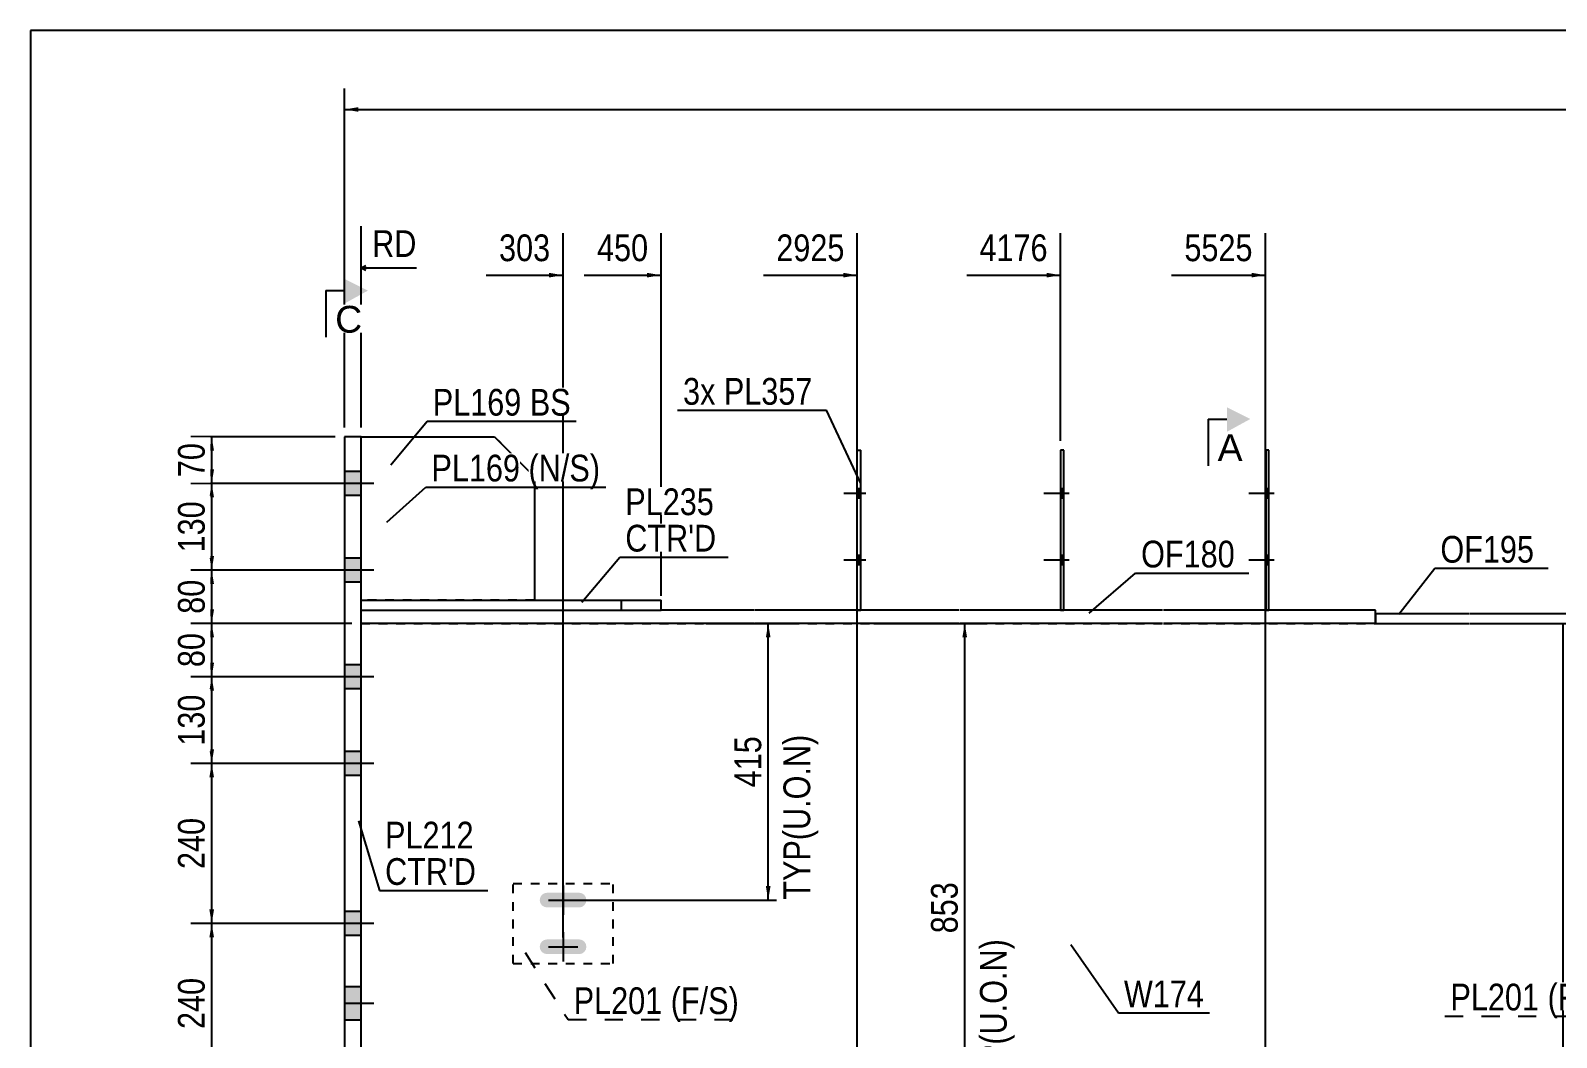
# Model space of a CAD drawing. Header units: millimetres. Extents: x -249 to 163, y -166 to 121.
# Drawn here: x -246.9 to -83.3, y 12.8 to 120.7 of the extents above; entities that cross this region are included whole.
import ezdxf

# ---------------------------------------------------------------- set-up
doc = ezdxf.new("R2010")
doc.units = ezdxf.units.MM
doc.linetypes.add('DXK_LINE_DOT1', pattern=[1.8814, 0.9407, -0.9407])
doc.linetypes.add('DXK_LINE_DOT2', pattern=[3.9198, 1.9599, -1.9599])
doc.styles.add('Arial', font='ARIAL.TTF', dxfattribs={"height": 0.2})
doc.styles.add('Arial Narrow', font='ARIALN.TTF', dxfattribs={"height": 0.2})

# ---------------------------------------------------------------- blocks, each defined once
blk = doc.blocks.new('Unknown-623355166-1210')
at = {"color": 5, "linetype": 'Continuous'}
for p, q in [((163.15, 120.66), (-246.85, 120.66)), ((-246.85, 120.66), (-246.85, -166.34))]:
    blk.add_line(p, q, dxfattribs=at)
blk = doc.blocks.new('Part-623355166-1978 - 1761')
at = {"color": 2, "linetype": 'Continuous'}
for p, q in [((-136.12, 75.71), (-136.48, 75.71)), ((-136.48, 75.71), (-136.48, 58.57)), ((-136.12, 58.57), (-136.12, 75.71))]:
    blk.add_line(p, q, dxfattribs=at)
at = {"color": 7, "linetype": 'DXK_LINE_DOT1'}
blk.add_line((-136.48, 58.57), (-136.12, 58.57), dxfattribs=at)
blk = doc.blocks.new('Part-623355166-2375 - 1761')
at = {"color": 2, "linetype": 'Continuous'}
for p, q in [((-211.43, 77.14), (-213.21, 77.14)), ((-213.21, 77.14), (-213.21, -27.14)), ((-211.43, -27.14), (-211.43, 77.14)), ((-213.21, -27.14), (-211.43, -27.14))]:
    blk.add_line(p, q, dxfattribs=at)
blk = doc.blocks.new('Part-623355166-2081 - 1761')
at = {"color": 7, "linetype": 'DXK_LINE_DOT1'}
for p, q in [((-211.43, 57.14), (-211.43, 58.57)), ((-211.43, 58.57), (-179.29, 58.57))]:
    blk.add_line(p, q, dxfattribs=at)
at = {"color": 2, "linetype": 'Continuous'}
for p, q in [((-169.29, 58.57), (-179.29, 58.57)), ((-147.33, 58.57), (-169.19, 58.57)), ((-125.55, 58.57), (-147.23, 58.57)), ((-102.75, 58.57), (-125.45, 58.57)), ((-102.75, 57.14), (-102.75, 58.57)), ((-169.29, 57.14), (-211.43, 57.14)), ((-147.33, 57.14), (-169.19, 57.14)), ((-125.55, 57.14), (-147.23, 57.14)), ((-102.75, 57.14), (-125.45, 57.14))]:
    blk.add_line(p, q, dxfattribs=at)
blk = doc.blocks.new('Bolt-623355166-1818 - 1761')
at = {"linetype": 'Continuous'}
for points in [[(-114.15, 70.57), (-114.15, 71.57), (-114.5, 71.57), (-114.5, 70.57)], [(-114.15, 70.57), (-114.15, 71.57), (-114.5, 71.57), (-114.5, 70.57)], [(-114.15, 63.43), (-114.15, 64.43), (-114.5, 64.43), (-114.5, 63.43)], [(-114.15, 63.43), (-114.15, 64.43), (-114.5, 64.43), (-114.5, 63.43)]]:
    blk.add_hatch(color=3, dxfattribs=at).paths.add_polyline_path(points)
at = {"color": 3, "linetype": 'Continuous'}
for p, q in [((-113.58, 71.07), (-116.29, 71.07)), ((-113.58, 71.07), (-116.29, 71.07)), ((-114.15, 71.57), (-114.5, 71.57)), ((-114.15, 71.57), (-114.5, 71.57)), ((-114.15, 70.57), (-114.5, 70.57)), ((-114.15, 70.57), (-114.5, 70.57)), ((-113.58, 63.93), (-116.29, 63.93)), ((-113.58, 63.93), (-116.29, 63.93)), ((-114.15, 64.43), (-114.5, 64.43)), ((-114.15, 64.43), (-114.5, 64.43)), ((-114.15, 63.43), (-114.5, 63.43)), ((-114.15, 63.43), (-114.5, 63.43))]:
    blk.add_line(p, q, dxfattribs=at)
blk = doc.blocks.new('Bolt-623355166-1819 - 1761')
at = {"linetype": 'Continuous'}
for points in [[(-136.12, 70.57), (-136.12, 71.57), (-136.48, 71.57), (-136.48, 70.57)], [(-136.12, 70.57), (-136.12, 71.57), (-136.48, 71.57), (-136.48, 70.57)], [(-136.12, 63.43), (-136.12, 64.43), (-136.48, 64.43), (-136.48, 63.43)], [(-136.12, 63.43), (-136.12, 64.43), (-136.48, 64.43), (-136.48, 63.43)]]:
    blk.add_hatch(color=3, dxfattribs=at).paths.add_polyline_path(points)
at = {"color": 3, "linetype": 'Continuous'}
for p, q in [((-135.55, 71.07), (-138.26, 71.07)), ((-135.55, 71.07), (-138.26, 71.07)), ((-136.12, 71.57), (-136.48, 71.57)), ((-136.12, 71.57), (-136.48, 71.57)), ((-136.12, 70.57), (-136.48, 70.57)), ((-136.12, 70.57), (-136.48, 70.57)), ((-135.55, 63.93), (-138.26, 63.93)), ((-135.55, 63.93), (-138.26, 63.93)), ((-136.12, 64.43), (-136.48, 64.43)), ((-136.12, 64.43), (-136.48, 64.43)), ((-136.12, 63.43), (-136.48, 63.43)), ((-136.12, 63.43), (-136.48, 63.43))]:
    blk.add_line(p, q, dxfattribs=at)
blk = doc.blocks.new('Bolt-623355166-1822 - 1761')
at = {"linetype": 'Continuous'}
for points in [[(-157.9, 70.57), (-157.9, 71.57), (-158.26, 71.57), (-158.26, 70.57)], [(-157.9, 70.57), (-157.9, 71.57), (-158.26, 71.57), (-158.26, 70.57)], [(-157.9, 63.43), (-157.9, 64.43), (-158.26, 64.43), (-158.26, 63.43)], [(-157.9, 63.43), (-157.9, 64.43), (-158.26, 64.43), (-158.26, 63.43)]]:
    blk.add_hatch(color=3, dxfattribs=at).paths.add_polyline_path(points)
at = {"color": 3, "linetype": 'Continuous'}
for p, q in [((-157.33, 71.07), (-159.69, 71.07)), ((-157.33, 71.07), (-159.69, 71.07)), ((-157.9, 71.57), (-158.26, 71.57)), ((-157.9, 71.57), (-158.26, 71.57)), ((-157.9, 70.57), (-158.26, 70.57)), ((-157.9, 70.57), (-158.26, 70.57)), ((-157.33, 63.93), (-159.69, 63.93)), ((-157.33, 63.93), (-159.69, 63.93)), ((-157.9, 64.43), (-158.26, 64.43)), ((-157.9, 64.43), (-158.26, 64.43)), ((-157.9, 63.43), (-158.26, 63.43)), ((-157.9, 63.43), (-158.26, 63.43))]:
    blk.add_line(p, q, dxfattribs=at)
blk = doc.blocks.new('Part-623355166-1973 - 1761')
at = {"color": 2, "linetype": 'Continuous'}
for p, q in [((-114.15, 75.71), (-114.5, 75.71)), ((-114.5, 75.71), (-114.5, 58.57)), ((-114.15, 58.57), (-114.15, 75.71))]:
    blk.add_line(p, q, dxfattribs=at)
at = {"color": 7, "linetype": 'DXK_LINE_DOT1'}
blk.add_line((-114.5, 58.57), (-114.15, 58.57), dxfattribs=at)
blk = doc.blocks.new('Part-623355166-1921 - 1761')
at = {"color": 7, "linetype": 'DXK_LINE_DOT1'}
for p, q in [((-195.14, 20.71), (-195.14, 29.29)), ((-195.14, 29.29), (-184.43, 29.29)), ((-184.43, 20.71), (-184.43, 29.29)), ((-195.14, 20.71), (-184.43, 20.71))]:
    blk.add_line(p, q, dxfattribs=at)
blk = doc.blocks.new('Part-623355166-2103 - 1761')
at = {"color": 2, "linetype": 'Continuous'}
for p, q in [((-211.43, 77.14), (-197.14, 77.14)), ((-197.14, 77.14), (-192.86, 72.86)), ((-192.86, 72.86), (-192.86, 59.64)), ((-211.43, 59.64), (-192.86, 59.64))]:
    blk.add_line(p, q, dxfattribs=at)
at = {"color": 7, "linetype": 'DXK_LINE_DOT1'}
blk.add_line((-211.43, 59.64), (-211.43, 77.14), dxfattribs=at)
blk = doc.blocks.new('Part-623355166-2125 - 1761')
at = {"color": 7, "linetype": 'DXK_LINE_DOT1'}
for p, q in [((-211.43, 77.14), (-197.14, 77.14)), ((-197.14, 77.14), (-192.86, 72.86)), ((-192.86, 72.86), (-192.86, 59.64)), ((-192.86, 59.64), (-211.43, 59.64))]:
    blk.add_line(p, q, dxfattribs=at)
blk = doc.blocks.new('Bolt-623355166-2329 - 1761')
at = {"linetype": 'Continuous'}
for points in [[(-187.35, 27.2), (-187.29, 27.5), (-187.35, 27.8), (-187.52, 28.06), (-187.77, 28.23), (-188.07, 28.29), (-191.5, 28.29), (-191.8, 28.23), (-192.06, 28.06), (-192.23, 27.8), (-192.29, 27.5), (-192.23, 27.2), (-192.06, 26.94), (-191.8, 26.77), (-191.5, 26.71), (-188.07, 26.71), (-187.77, 26.77), (-187.52, 26.94)], [(-187.35, 22.2), (-187.29, 22.5), (-187.35, 22.8), (-187.52, 23.06), (-187.77, 23.23), (-188.07, 23.29), (-191.5, 23.29), (-191.8, 23.23), (-192.06, 23.06), (-192.23, 22.8), (-192.29, 22.5), (-192.23, 22.2), (-192.06, 21.94), (-191.8, 21.77), (-191.5, 21.71), (-188.07, 21.71), (-187.77, 21.77), (-187.52, 21.94)]]:
    blk.add_hatch(color=3, dxfattribs=at).paths.add_polyline_path(points)
at = {"color": 3, "linetype": 'Continuous'}
for p, q in [((-189.79, 29.07), (-189.79, 25.93)), ((-191.36, 27.5), (-188.22, 27.5)), ((-189.79, 24.07), (-189.79, 20.93)), ((-191.36, 22.5), (-188.22, 22.5))]:
    blk.add_line(p, q, dxfattribs=at)
blk = doc.blocks.new('Part-623355166-2334 - 1761')
at = {"color": 2, "linetype": 'Continuous'}
for p, q in [((-158.26, 58.57), (-158.26, 75.71)), ((-158.26, 75.71), (-157.9, 75.71)), ((-157.9, 58.57), (-157.9, 75.71))]:
    blk.add_line(p, q, dxfattribs=at)
at = {"color": 7, "linetype": 'DXK_LINE_DOT1'}
blk.add_line((-158.26, 58.57), (-157.9, 58.57), dxfattribs=at)
blk = doc.blocks.new('Part-623355166-2339 - 1761')
at = {"color": 2, "linetype": 'Continuous'}
for p, q in [((-211.43, 58.56), (-211.43, 59.63)), ((-211.43, 59.63), (-179.29, 59.63)), ((-183.57, 59.63), (-183.57, 58.56)), ((-179.29, 58.56), (-179.29, 59.63)), ((-211.43, 58.56), (-179.29, 58.56))]:
    blk.add_line(p, q, dxfattribs=at)
blk = doc.blocks.new('Bolt-623355166-2340 - 1761')
at = {"linetype": 'Continuous'}
for points in [[(-213.21, 73.43), (-213.21, 70.86), (-211.43, 70.86), (-211.43, 73.43)], [(-213.21, 73.43), (-213.21, 70.86), (-211.43, 70.86), (-211.43, 73.43)], [(-213.21, 73.43), (-213.21, 70.86), (-211.43, 70.86), (-211.43, 73.43)], [(-213.21, 73.43), (-213.21, 70.86), (-211.43, 70.86), (-211.43, 73.43)], [(-213.21, 64.14), (-213.21, 61.57), (-211.43, 61.57), (-211.43, 64.14)], [(-213.21, 64.14), (-213.21, 61.57), (-211.43, 61.57), (-211.43, 64.14)], [(-213.21, 64.14), (-213.21, 61.57), (-211.43, 61.57), (-211.43, 64.14)], [(-213.21, 64.14), (-213.21, 61.57), (-211.43, 61.57), (-211.43, 64.14)], [(-213.21, 52.71), (-213.21, 50.14), (-211.43, 50.14), (-211.43, 52.71)], [(-213.21, 52.71), (-213.21, 50.14), (-211.43, 50.14), (-211.43, 52.71)], [(-213.21, 52.71), (-213.21, 50.14), (-211.43, 50.14), (-211.43, 52.71)], [(-213.21, 52.71), (-213.21, 50.14), (-211.43, 50.14), (-211.43, 52.71)], [(-213.21, 43.43), (-213.21, 40.86), (-211.43, 40.86), (-211.43, 43.43)], [(-213.21, 43.43), (-213.21, 40.86), (-211.43, 40.86), (-211.43, 43.43)], [(-213.21, 43.43), (-213.21, 40.86), (-211.43, 40.86), (-211.43, 43.43)], [(-213.21, 43.43), (-213.21, 40.86), (-211.43, 40.86), (-211.43, 43.43)], [(-213.21, 26.29), (-213.21, 23.71), (-211.43, 23.71), (-211.43, 26.29)], [(-213.21, 26.29), (-213.21, 23.71), (-211.43, 23.71), (-211.43, 26.29)], [(-213.21, 26.29), (-213.21, 23.71), (-211.43, 23.71), (-211.43, 26.29)], [(-213.21, 26.29), (-213.21, 23.71), (-211.43, 23.71), (-211.43, 26.29)], [(-213.21, 9.14), (-213.21, 6.57), (-211.43, 6.57), (-211.43, 9.14)], [(-213.21, 9.14), (-213.21, 6.57), (-211.43, 6.57), (-211.43, 9.14)], [(-213.21, 9.14), (-213.21, 6.57), (-211.43, 6.57), (-211.43, 9.14)], [(-213.21, 9.14), (-213.21, 6.57), (-211.43, 6.57), (-211.43, 9.14)], [(-213.21, -0.14), (-213.21, -2.71), (-211.43, -2.71), (-211.43, -0.14)], [(-213.21, -0.14), (-213.21, -2.71), (-211.43, -2.71), (-211.43, -0.14)], [(-213.21, -0.14), (-213.21, -2.71), (-211.43, -2.71), (-211.43, -0.14)], [(-213.21, -0.14), (-213.21, -2.71), (-211.43, -2.71), (-211.43, -0.14)], [(-213.21, -11.57), (-213.21, -14.14), (-211.43, -14.14), (-211.43, -11.57)], [(-213.21, -11.57), (-213.21, -14.14), (-211.43, -14.14), (-211.43, -11.57)], [(-213.21, -11.57), (-213.21, -14.14), (-211.43, -14.14), (-211.43, -11.57)], [(-213.21, -11.57), (-213.21, -14.14), (-211.43, -14.14), (-211.43, -11.57)], [(-213.21, -20.86), (-213.21, -23.43), (-211.43, -23.43), (-211.43, -20.86)], [(-213.21, -20.86), (-213.21, -23.43), (-211.43, -23.43), (-211.43, -20.86)], [(-213.21, -20.86), (-213.21, -23.43), (-211.43, -23.43), (-211.43, -20.86)], [(-213.21, -20.86), (-213.21, -23.43), (-211.43, -23.43), (-211.43, -20.86)]]:
    blk.add_hatch(color=3, dxfattribs=at).paths.add_polyline_path(points)
at = {"color": 3, "linetype": 'Continuous'}
for p, q in [((-211.43, 73.43), (-213.21, 73.43)), ((-211.43, 73.43), (-213.21, 73.43)), ((-211.43, 73.43), (-213.21, 73.43)), ((-211.43, 73.43), (-213.21, 73.43)), ((-210.07, 72.14), (-213.21, 72.14)), ((-210.07, 72.14), (-213.21, 72.14)), ((-210.07, 72.14), (-213.21, 72.14)), ((-210.07, 72.14), (-213.21, 72.14)), ((-211.43, 70.86), (-213.21, 70.86)), ((-211.43, 70.86), (-213.21, 70.86)), ((-211.43, 70.86), (-213.21, 70.86)), ((-211.43, 70.86), (-213.21, 70.86)), ((-211.43, 64.14), (-213.21, 64.14)), ((-211.43, 64.14), (-213.21, 64.14)), ((-211.43, 64.14), (-213.21, 64.14)), ((-211.43, 64.14), (-213.21, 64.14)), ((-210.07, 62.86), (-213.21, 62.86)), ((-210.07, 62.86), (-213.21, 62.86)), ((-210.07, 62.86), (-213.21, 62.86)), ((-210.07, 62.86), (-213.21, 62.86)), ((-211.43, 61.57), (-213.21, 61.57)), ((-211.43, 61.57), (-213.21, 61.57)), ((-211.43, 61.57), (-213.21, 61.57)), ((-211.43, 61.57), (-213.21, 61.57)), ((-211.43, 52.71), (-213.21, 52.71)), ((-211.43, 52.71), (-213.21, 52.71)), ((-211.43, 52.71), (-213.21, 52.71)), ((-211.43, 52.71), (-213.21, 52.71)), ((-210.07, 51.43), (-213.21, 51.43)), ((-210.07, 51.43), (-213.21, 51.43)), ((-210.07, 51.43), (-213.21, 51.43)), ((-210.07, 51.43), (-213.21, 51.43)), ((-211.43, 50.14), (-213.21, 50.14)), ((-211.43, 50.14), (-213.21, 50.14)), ((-211.43, 50.14), (-213.21, 50.14)), ((-211.43, 50.14), (-213.21, 50.14)), ((-211.43, 43.43), (-213.21, 43.43)), ((-211.43, 43.43), (-213.21, 43.43)), ((-211.43, 43.43), (-213.21, 43.43)), ((-211.43, 43.43), (-213.21, 43.43)), ((-210.07, 42.14), (-213.21, 42.14)), ((-210.07, 42.14), (-213.21, 42.14)), ((-210.07, 42.14), (-213.21, 42.14)), ((-210.07, 42.14), (-213.21, 42.14)), ((-211.43, 40.86), (-213.21, 40.86)), ((-211.43, 40.86), (-213.21, 40.86)), ((-211.43, 40.86), (-213.21, 40.86)), ((-211.43, 40.86), (-213.21, 40.86)), ((-211.43, 26.29), (-213.21, 26.29)), ((-211.43, 26.29), (-213.21, 26.29)), ((-211.43, 26.29), (-213.21, 26.29)), ((-211.43, 26.29), (-213.21, 26.29)), ((-210.07, 25), (-213.21, 25)), ((-210.07, 25), (-213.21, 25)), ((-210.07, 25), (-213.21, 25)), ((-210.07, 25), (-213.21, 25)), ((-211.43, 23.71), (-213.21, 23.71)), ((-211.43, 23.71), (-213.21, 23.71)), ((-211.43, 23.71), (-213.21, 23.71)), ((-211.43, 23.71), (-213.21, 23.71)), ((-211.43, 9.14), (-213.21, 9.14)), ((-211.43, 9.14), (-213.21, 9.14)), ((-211.43, 9.14), (-213.21, 9.14)), ((-211.43, 9.14), (-213.21, 9.14)), ((-210.07, 7.86), (-213.21, 7.86)), ((-210.07, 7.86), (-213.21, 7.86)), ((-210.07, 7.86), (-213.21, 7.86)), ((-210.07, 7.86), (-213.21, 7.86)), ((-211.43, 6.57), (-213.21, 6.57)), ((-211.43, 6.57), (-213.21, 6.57)), ((-211.43, 6.57), (-213.21, 6.57)), ((-211.43, 6.57), (-213.21, 6.57)), ((-211.43, -0.14), (-213.21, -0.14)), ((-211.43, -0.14), (-213.21, -0.14)), ((-211.43, -0.14), (-213.21, -0.14)), ((-211.43, -0.14), (-213.21, -0.14)), ((-210.07, -1.43), (-213.21, -1.43)), ((-210.07, -1.43), (-213.21, -1.43)), ((-210.07, -1.43), (-213.21, -1.43)), ((-210.07, -1.43), (-213.21, -1.43)), ((-211.43, -2.71), (-213.21, -2.71)), ((-211.43, -2.71), (-213.21, -2.71)), ((-211.43, -2.71), (-213.21, -2.71)), ((-211.43, -2.71), (-213.21, -2.71)), ((-211.43, -11.57), (-213.21, -11.57)), ((-211.43, -11.57), (-213.21, -11.57)), ((-211.43, -11.57), (-213.21, -11.57)), ((-211.43, -11.57), (-213.21, -11.57)), ((-210.07, -12.86), (-213.21, -12.86)), ((-210.07, -12.86), (-213.21, -12.86)), ((-210.07, -12.86), (-213.21, -12.86)), ((-210.07, -12.86), (-213.21, -12.86)), ((-211.43, -14.14), (-213.21, -14.14)), ((-211.43, -14.14), (-213.21, -14.14)), ((-211.43, -14.14), (-213.21, -14.14)), ((-211.43, -14.14), (-213.21, -14.14)), ((-211.43, -20.86), (-213.21, -20.86)), ((-211.43, -20.86), (-213.21, -20.86)), ((-211.43, -20.86), (-213.21, -20.86)), ((-211.43, -20.86), (-213.21, -20.86)), ((-210.07, -22.14), (-213.21, -22.14)), ((-210.07, -22.14), (-213.21, -22.14)), ((-210.07, -22.14), (-213.21, -22.14)), ((-210.07, -22.14), (-213.21, -22.14)), ((-211.43, -23.43), (-213.21, -23.43)), ((-211.43, -23.43), (-213.21, -23.43)), ((-211.43, -23.43), (-213.21, -23.43)), ((-211.43, -23.43), (-213.21, -23.43))]:
    blk.add_line(p, q, dxfattribs=at)
blk = doc.blocks.new('Part-623355166-2346 - 1761')
at = {"color": 7, "linetype": 'DXK_LINE_DOT1'}
for p, q in [((-211.43, 57.14), (-169.29, 57.14)), ((-211.43, -7.14), (-211.43, 57.14)), ((-169.19, 57.14), (-147.33, 57.14)), ((-147.23, 57.14), (-125.55, 57.14)), ((-125.45, 57.14), (-92.75, 57.14)), ((-92.65, 57.14), (-82.65, 57.14)), ((-169.29, -7.14), (-211.43, -7.14)), ((-158.61, -7.14), (-169.19, -7.14)), ((-147.33, -7.14), (-158.26, -7.14)), ((-125.55, -7.14), (-147.23, -7.14)), ((-114.88, -7.14), (-125.45, -7.14)), ((-92.75, -7.14), (-114.52, -7.14)), ((-82.65, -7.14), (-92.65, -7.14))]:
    blk.add_line(p, q, dxfattribs=at)
at = {"color": 2, "linetype": 'Continuous'}
blk.add_line((-82.65, 57.14), (-82.65, -7.14), dxfattribs=at)
blk = doc.blocks.new('Part-623355166-2380 - 1761')
at = {"color": 2, "linetype": 'Continuous'}
for p, q in [((-102.75, 58.21), (-102.75, 57.14)), ((-102.75, 58.21), (-92.75, 58.21)), ((-92.65, 58.21), (-59.62, 58.21)), ((-59.62, 58.21), (-59.62, 57.14)), ((-102.75, 57.14), (-92.75, 57.14)), ((-92.65, 57.14), (-59.62, 57.14))]:
    blk.add_line(p, q, dxfattribs=at)
blk = doc.blocks.new('Bolt-623355166-7584 - 1761')
at = {"linetype": 'Continuous'}
blk.add_hatch(color=3, dxfattribs=at).paths.add_polyline_path([(-213.21, 18.21), (-213.21, 14.64), (-211.43, 14.64), (-211.43, 18.21)])
blk.add_hatch(color=3, dxfattribs=at).paths.add_polyline_path([(-213.21, 18.21), (-213.21, 14.64), (-211.43, 14.64), (-211.43, 18.21)])
at = {"color": 3, "linetype": 'Continuous'}
for p, q in [((-211.43, 18.21), (-213.21, 18.21)), ((-211.43, 18.21), (-213.21, 18.21)), ((-210.07, 16.43), (-213.21, 16.43)), ((-210.07, 16.43), (-213.21, 16.43)), ((-211.43, 14.64), (-213.21, 14.64)), ((-211.43, 14.64), (-213.21, 14.64))]:
    blk.add_line(p, q, dxfattribs=at)
blk = doc.blocks.new('StraightDimension-623355166-9441 - 1761')
at = {"linetype": 'Continuous'}
blk.add_hatch(color=7, dxfattribs=at).paths.add_polyline_path([(-191.29, 94.7), (-189.79, 94.45), (-191.29, 94.2)])
at = {"color": 7, "linetype": 'Continuous'}
for p, q in [((-189.79, 23.5), (-189.79, 98.95)), ((-198.02, 94.45), (-189.79, 94.45))]:
    blk.add_line(p, q, dxfattribs=at)
at = {"color": 0, "linetype": 'Continuous'}
blk.add_wipeout([(-204.9, 95.8), (-204.9, 100), (-210.84, 100), (-210.84, 95.8)], dxfattribs=at)
at = {"color": 7, "linetype": 'Continuous'}
for p, q in [((-211.43, 78.14), (-211.43, 99.7)), ((-210.93, 95.45), (-211.43, 95.2)), ((-210.93, 94.95), (-211.43, 95.2)), ((-205.5, 95.2), (-211.43, 95.2))]:
    blk.add_line(p, q, dxfattribs=at)
at = {"color": 3, "linetype": 'Continuous', "style": 'Arial Narrow'}
blk.add_text('RD', height=2.863, dxfattribs=at).set_placement((-210.24, 96.4))
at = {"color": 0}
blk.add_wipeout([(-190.56, 95.35), (-190.56, 99.55), (-197.25, 99.55), (-197.25, 95.35)], dxfattribs=at)
at = {"color": 3, "style": 'Arial Narrow'}
blk.add_text('303', height=2.863, dxfattribs=at).set_placement((-196.65, 95.95))
blk = doc.blocks.new('StraightDimension-623355166-2428 - 1761')
at = {"linetype": 'Continuous'}
for points in [[(-227.69, 61.35), (-227.44, 62.85), (-227.19, 61.35)], [(-227.19, 58.64), (-227.44, 57.14), (-227.69, 58.64)]]:
    blk.add_hatch(color=7, dxfattribs=at).paths.add_polyline_path(points)
at = {"color": 7, "linetype": 'Continuous'}
for p, q in [((-212.43, 62.85), (-229.69, 62.85)), ((-227.44, 57.14), (-227.44, 62.85)), ((-212.43, 57.14), (-229.69, 57.14))]:
    blk.add_line(p, q, dxfattribs=at)
at = {"color": 0}
blk.add_wipeout([(-227.59, 62.42), (-231.79, 62.42), (-231.79, 57.57), (-227.59, 57.57)], dxfattribs=at)
at = {"color": 3, "style": 'Arial Narrow'}
blk.add_text('80', height=2.863, rotation=90.0002, dxfattribs=at).set_placement((-228.19, 58.17))
blk = doc.blocks.new('StraightDimension-623355166-2438 - 1761')
at = {"linetype": 'Continuous'}
for points in [[(-227.69, 70.64), (-227.44, 72.14), (-227.19, 70.64)], [(-227.19, 64.35), (-227.44, 62.85), (-227.69, 64.35)]]:
    blk.add_hatch(color=7, dxfattribs=at).paths.add_polyline_path(points)
at = {"color": 7, "linetype": 'Continuous'}
for p, q in [((-212.43, 72.14), (-229.69, 72.14)), ((-227.44, 62.85), (-227.44, 72.14)), ((-212.43, 62.85), (-229.69, 62.85))]:
    blk.add_line(p, q, dxfattribs=at)
at = {"color": 0}
blk.add_wipeout([(-227.59, 70.84), (-231.79, 70.84), (-231.79, 64.15), (-227.59, 64.15)], dxfattribs=at)
at = {"color": 3, "style": 'Arial Narrow'}
blk.add_text('130', height=2.863, rotation=90.0002, dxfattribs=at).set_placement((-228.19, 64.75))
blk = doc.blocks.new('StraightDimension-623355166-2456 - 1761')
at = {"linetype": 'Continuous'}
for points in [[(-227.69, 55.64), (-227.44, 57.14), (-227.19, 55.64)], [(-227.19, 52.93), (-227.44, 51.43), (-227.69, 52.93)]]:
    blk.add_hatch(color=7, dxfattribs=at).paths.add_polyline_path(points)
at = {"color": 7, "linetype": 'Continuous'}
for p, q in [((-212.43, 57.14), (-229.69, 57.14)), ((-227.44, 51.43), (-227.44, 57.14)), ((-212.43, 51.43), (-229.69, 51.43))]:
    blk.add_line(p, q, dxfattribs=at)
at = {"color": 0}
blk.add_wipeout([(-227.59, 56.71), (-231.79, 56.71), (-231.79, 51.86), (-227.59, 51.86)], dxfattribs=at)
at = {"color": 3, "style": 'Arial Narrow'}
blk.add_text('80', height=2.863, rotation=90.0002, dxfattribs=at).set_placement((-228.19, 52.46))
blk = doc.blocks.new('StraightDimension-623355166-2467 - 1761')
at = {"linetype": 'Continuous'}
for points in [[(-227.69, 49.93), (-227.44, 51.43), (-227.19, 49.93)], [(-227.19, 43.64), (-227.44, 42.14), (-227.69, 43.64)]]:
    blk.add_hatch(color=7, dxfattribs=at).paths.add_polyline_path(points)
at = {"color": 7, "linetype": 'Continuous'}
for p, q in [((-212.43, 51.43), (-229.69, 51.43)), ((-227.44, 42.14), (-227.44, 51.43)), ((-212.43, 42.14), (-229.69, 42.14))]:
    blk.add_line(p, q, dxfattribs=at)
at = {"color": 0}
blk.add_wipeout([(-227.59, 50.13), (-231.79, 50.13), (-231.79, 43.44), (-227.59, 43.44)], dxfattribs=at)
at = {"color": 3, "style": 'Arial Narrow'}
blk.add_text('130', height=2.863, rotation=90.0002, dxfattribs=at).set_placement((-228.19, 44.04))
blk = doc.blocks.new('StraightDimension-623355166-2474 - 1761')
at = {"linetype": 'Continuous'}
for points in [[(-227.69, 40.64), (-227.44, 42.14), (-227.19, 40.64)], [(-227.19, 26.5), (-227.44, 25), (-227.69, 26.5)]]:
    blk.add_hatch(color=7, dxfattribs=at).paths.add_polyline_path(points)
at = {"color": 7, "linetype": 'Continuous'}
for p, q in [((-212.43, 42.14), (-229.69, 42.14)), ((-227.44, 25), (-227.44, 42.14)), ((-212.43, 25), (-229.69, 25))]:
    blk.add_line(p, q, dxfattribs=at)
at = {"color": 0}
blk.add_wipeout([(-227.59, 36.91), (-231.79, 36.91), (-231.79, 30.23), (-227.59, 30.23)], dxfattribs=at)
at = {"color": 3, "style": 'Arial Narrow'}
blk.add_text('240', height=2.863, rotation=90.0002, dxfattribs=at).set_placement((-228.19, 30.83))
blk = doc.blocks.new('StraightDimension-623355166-2491 - 1761')
at = {"linetype": 'Continuous'}
for points in [[(-227.69, 23.5), (-227.44, 25), (-227.19, 23.5)], [(-227.19, 9.36), (-227.44, 7.86), (-227.69, 9.36)]]:
    blk.add_hatch(color=7, dxfattribs=at).paths.add_polyline_path(points)
at = {"color": 7, "linetype": 'Continuous'}
for p, q in [((-212.43, 25), (-229.69, 25)), ((-227.44, 7.86), (-227.44, 25)), ((-212.43, 7.86), (-229.69, 7.86))]:
    blk.add_line(p, q, dxfattribs=at)
at = {"color": 0}
blk.add_wipeout([(-227.59, 19.77), (-231.79, 19.77), (-231.79, 13.09), (-227.59, 13.09)], dxfattribs=at)
at = {"color": 3, "style": 'Arial Narrow'}
blk.add_text('240', height=2.863, rotation=90.0002, dxfattribs=at).set_placement((-228.19, 13.69))
blk = doc.blocks.new('StraightDimension-623355166-2566 - 1761')
at = {"linetype": 'Continuous'}
for points in [[(-227.69, 75.64), (-227.44, 77.14), (-227.19, 75.64)], [(-227.19, 73.64), (-227.44, 72.14), (-227.69, 73.64)]]:
    blk.add_hatch(color=7, dxfattribs=at).paths.add_polyline_path(points)
at = {"color": 7, "linetype": 'Continuous'}
for p, q in [((-214.21, 77.14), (-229.69, 77.14)), ((-227.44, 72.14), (-227.44, 77.14)), ((-212.43, 72.14), (-229.69, 72.14))]:
    blk.add_line(p, q, dxfattribs=at)
at = {"color": 0}
blk.add_wipeout([(-227.59, 77.07), (-231.79, 77.07), (-231.79, 72.21), (-227.59, 72.21)], dxfattribs=at)
at = {"color": 3, "style": 'Arial Narrow'}
blk.add_text('70', height=2.863, rotation=90.0002, dxfattribs=at).set_placement((-228.19, 72.81))
blk = doc.blocks.new('StraightDimension-623355166-2717 - 1761')
at = {"linetype": 'Continuous'}
blk.add_hatch(color=7, dxfattribs=at).paths.add_polyline_path([(-211.71, 111.95), (-213.21, 112.2), (-211.71, 112.45)])
at = {"color": 7, "linetype": 'Continuous'}
for p, q in [((-213.21, 78.14), (-213.21, 114.45)), ((-213.21, 112.2), (117.37, 112.2))]:
    blk.add_line(p, q, dxfattribs=at)
blk = doc.blocks.new('StraightDimension-623355166-2863 - 1761')
at = {"linetype": 'Continuous'}
for points in [[(-168.06, 55.64), (-167.81, 57.14), (-167.56, 55.64)], [(-167.56, 29), (-167.81, 27.5), (-168.06, 29)]]:
    blk.add_hatch(color=7, dxfattribs=at).paths.add_polyline_path(points)
at = {"color": 7, "linetype": 'Continuous'}
for p, q in [((-174.45, 57.14), (-165.41, 57.14)), ((-167.81, 27.5), (-167.81, 57.14)), ((-188.79, 27.5), (-165.41, 27.5))]:
    blk.add_line(p, q, dxfattribs=at)
at = {"color": 0, "linetype": 'Continuous'}
blk.add_wipeout([(-162.71, 45.85), (-166.91, 45.85), (-166.91, 26.94), (-162.71, 26.94)], dxfattribs=at)
at = {"color": 0}
blk.add_wipeout([(-167.96, 45.66), (-172.16, 45.66), (-172.16, 38.98), (-167.96, 38.98)], dxfattribs=at)
at = {"color": 3, "style": 'Arial Narrow'}
blk.add_text('415', height=2.863, rotation=90.0002, dxfattribs=at).set_placement((-168.56, 39.58))
at = {"color": 3, "linetype": 'Continuous', "style": 'Arial Narrow'}
blk.add_text('TYP(U.O.N)', height=2.863, rotation=90.0002, dxfattribs=at).set_placement((-163.31, 27.54))
blk = doc.blocks.new('StraightDimension-623355166-2878 - 1761')
at = {"linetype": 'Continuous'}
for points in [[(-147, 55.64), (-146.75, 57.14), (-146.5, 55.64)], [(-146.5, -2.29), (-146.75, -3.79), (-147, -2.29)]]:
    blk.add_hatch(color=7, dxfattribs=at).paths.add_polyline_path(points)
at = {"color": 7, "linetype": 'Continuous'}
for p, q in [((-156.49, 57.14), (-144.35, 57.14)), ((-146.75, -3.79), (-146.75, 57.14)), ((-156.49, -3.79), (-144.35, -3.79))]:
    blk.add_line(p, q, dxfattribs=at)
at = {"color": 0, "linetype": 'Continuous'}
blk.add_wipeout([(-141.65, 23.95), (-145.85, 23.95), (-145.85, 5.04), (-141.65, 5.04)], dxfattribs=at)
at = {"color": 3, "linetype": 'Continuous', "style": 'Arial Narrow'}
blk.add_text('TYP(U.O.N)', height=2.863, rotation=90.0002, dxfattribs=at).set_placement((-142.25, 5.64))
at = {"color": 0}
blk.add_wipeout([(-146.9, 30.02), (-151.1, 30.02), (-151.1, 23.34), (-146.9, 23.34)], dxfattribs=at)
at = {"color": 3, "style": 'Arial Narrow'}
blk.add_text('853', height=2.863, rotation=90.0002, dxfattribs=at).set_placement((-147.5, 23.94))
blk = doc.blocks.new('StraightDimension-623355166-9437 - 1761')
at = {"linetype": 'Continuous'}
blk.add_hatch(color=7, dxfattribs=at).paths.add_polyline_path([(-116.02, 94.7), (-114.52, 94.45), (-116.02, 94.2)])
at = {"color": 7, "linetype": 'Continuous'}
for p, q in [((-114.52, -1.14), (-114.52, 98.95)), ((-124.58, 94.45), (-114.52, 94.45))]:
    blk.add_line(p, q, dxfattribs=at)
at = {"color": 0}
blk.add_wipeout([(-115.3, 95.35), (-115.3, 99.55), (-123.81, 99.55), (-123.81, 95.35)], dxfattribs=at)
at = {"color": 3, "style": 'Arial Narrow'}
blk.add_text('5525', height=2.863, dxfattribs=at).set_placement((-123.21, 95.95))
blk = doc.blocks.new('StraightDimension-623355166-9438 - 1761')
at = {"linetype": 'Continuous'}
blk.add_hatch(color=7, dxfattribs=at).paths.add_polyline_path([(-137.98, 94.7), (-136.48, 94.45), (-137.98, 94.2)])
at = {"color": 7, "linetype": 'Continuous'}
for p, q in [((-136.48, 76.71), (-136.48, 98.95)), ((-146.54, 94.45), (-136.48, 94.45))]:
    blk.add_line(p, q, dxfattribs=at)
at = {"color": 0}
blk.add_wipeout([(-137.25, 95.35), (-137.25, 99.55), (-145.77, 99.55), (-145.77, 95.35)], dxfattribs=at)
at = {"color": 3, "style": 'Arial Narrow'}
blk.add_text('4176', height=2.863, dxfattribs=at).set_placement((-145.17, 95.95))
blk = doc.blocks.new('StraightDimension-623355166-9439 - 1761')
at = {"linetype": 'Continuous'}
blk.add_hatch(color=7, dxfattribs=at).paths.add_polyline_path([(-159.76, 94.7), (-158.26, 94.45), (-159.76, 94.2)])
at = {"color": 7, "linetype": 'Continuous'}
for p, q in [((-158.26, -1.14), (-158.26, 98.95)), ((-168.32, 94.45), (-158.26, 94.45))]:
    blk.add_line(p, q, dxfattribs=at)
at = {"color": 0}
blk.add_wipeout([(-159.03, 95.35), (-159.03, 99.55), (-167.54, 99.55), (-167.54, 95.35)], dxfattribs=at)
at = {"color": 3, "style": 'Arial Narrow'}
blk.add_text('2925', height=2.863, dxfattribs=at).set_placement((-166.94, 95.95))
blk = doc.blocks.new('StraightDimension-623355166-9440 - 1761')
at = {"linetype": 'Continuous'}
blk.add_hatch(color=7, dxfattribs=at).paths.add_polyline_path([(-180.79, 94.7), (-179.29, 94.45), (-180.79, 94.2)])
at = {"color": 7, "linetype": 'Continuous'}
for p, q in [((-179.29, 60.1), (-179.29, 98.95)), ((-187.52, 94.45), (-179.29, 94.45))]:
    blk.add_line(p, q, dxfattribs=at)
at = {"color": 0}
blk.add_wipeout([(-180.06, 95.35), (-180.06, 99.55), (-186.75, 99.55), (-186.75, 95.35)], dxfattribs=at)
at = {"color": 3, "style": 'Arial Narrow'}
blk.add_text('450', height=2.863, dxfattribs=at).set_placement((-186.15, 95.95))
blk = doc.blocks.new('Mark-623355166-2099 - 1761')
at = {"color": 0}
for points in [[(-194.39, 72.35), (-194.39, 75.35), (-203.89, 75.35), (-203.89, 72.35)], [(-185.82, 72.35), (-185.82, 75.35), (-193.49, 75.35), (-193.49, 72.35)]]:
    blk.add_wipeout(points, dxfattribs=at)
for points in [[(-194.39, 72.35), (-194.39, 75.35), (-203.89, 75.35), (-203.89, 72.35)], [(-185.82, 72.35), (-185.82, 75.35), (-193.49, 75.35), (-193.49, 72.35)]]:
    blk.add_wipeout(points, dxfattribs=at)
at = {"color": 7, "linetype": 'Continuous'}
for p, q in [((-208.66, 67.99), (-204.49, 71.75)), ((-204.49, 71.75), (-185.22, 71.75))]:
    blk.add_line(p, q, dxfattribs=at)
at = {"color": 3, "style": 'Arial Narrow'}
for s, p in [('PL169', (-203.89, 72.35)), ('(N/', (-193.49, 72.35)), ('S)', (-189.11, 72.35))]:
    blk.add_text(s, height=2.863, dxfattribs=at).set_placement(p)
blk = doc.blocks.new('Mark-623355166-2077 - 1761')
at = {"color": 0}
blk.add_wipeout([(-117.8, 63.14), (-117.8, 66.14), (-127.85, 66.14), (-127.85, 63.14)], dxfattribs=at)
blk.add_wipeout([(-117.8, 63.14), (-117.8, 66.14), (-127.85, 66.14), (-127.85, 63.14)], dxfattribs=at)
at = {"color": 7, "linetype": 'Continuous'}
for p, q in [((-133.43, 58.25), (-128.45, 62.54)), ((-128.45, 62.54), (-116.3, 62.54))]:
    blk.add_line(p, q, dxfattribs=at)
at = {"color": 3, "style": 'Arial Narrow'}
blk.add_text('OF180', height=2.863, dxfattribs=at).set_placement((-127.85, 63.14))
blk = doc.blocks.new('Mark-623355166-1917 - 1761')
at = {"color": 0}
for points in [[(-179.15, 15.29), (-179.15, 18.29), (-188.65, 18.29), (-188.65, 15.29)], [(-170.95, 15.29), (-170.95, 18.29), (-178.25, 18.29), (-178.25, 15.29)]]:
    blk.add_wipeout(points, dxfattribs=at)
for points in [[(-179.15, 15.29), (-179.15, 18.29), (-188.65, 18.29), (-188.65, 15.29)], [(-170.95, 15.29), (-170.95, 18.29), (-178.25, 18.29), (-178.25, 15.29)]]:
    blk.add_wipeout(points, dxfattribs=at)
at = {"color": 7, "linetype": 'DXK_LINE_DOT2'}
for p, q in [((-193.86, 21.88), (-189.25, 14.69)), ((-189.25, 14.69), (-170.35, 14.69))]:
    blk.add_line(p, q, dxfattribs=at)
at = {"color": 3, "style": 'Arial Narrow'}
for s, p in [('PL201', (-188.65, 15.29)), ('(F/', (-178.25, 15.29)), ('S)', (-174.24, 15.29))]:
    blk.add_text(s, height=2.863, dxfattribs=at).set_placement(p)
blk = doc.blocks.new('SectionMark-623355166-2910 - 1761')
at = {"color": 7, "linetype": 'Continuous'}
for p, q in [((-120.65, 79.04), (-120.65, 74.04)), ((-120.65, 79.04), (-118.65, 79.04)), ((-120.65, -21.16), (-120.65, -16.16)), ((-120.65, -21.16), (-118.65, -21.16))]:
    blk.add_line(p, q, dxfattribs=at)
at = {"color": 0, "linetype": 'Continuous'}
for points in [[(-116.99, 74.54), (-116.99, 77.54), (-119.65, 77.54), (-119.65, 74.54)], [(-116.99, -19.66), (-116.99, -16.66), (-119.65, -16.66), (-119.65, -19.66)]]:
    blk.add_wipeout(points, dxfattribs=at)
at = {"linetype": 'Continuous'}
for points in [[(-118.65, 80.29), (-116.15, 79.04), (-118.65, 77.67)], [(-118.65, -19.91), (-116.15, -21.16), (-118.65, -22.54)]]:
    blk.add_hatch(color=7, dxfattribs=at).paths.add_polyline_path(points)
at = {"color": 136, "linetype": 'Continuous', "style": 'Arial'}
for p in [(-119.65, 74.54), (-119.65, -19.66)]:
    blk.add_text('A', height=2.87, dxfattribs=at).set_placement(p)
blk = doc.blocks.new('Mark-623355166-2335 - 1761')
at = {"color": 0}
for points in [[(-173.61, 68.74), (-173.61, 71.74), (-183.12, 71.74), (-183.12, 68.74)], [(-173.36, 64.84), (-173.36, 67.84), (-183.12, 67.84), (-183.12, 64.84)]]:
    blk.add_wipeout(points, dxfattribs=at)
for points in [[(-173.61, 68.74), (-173.61, 71.74), (-183.12, 71.74), (-183.12, 68.74)], [(-173.36, 64.84), (-173.36, 67.84), (-183.12, 67.84), (-183.12, 64.84)]]:
    blk.add_wipeout(points, dxfattribs=at)
at = {"color": 7, "linetype": 'Continuous'}
for p, q in [((-187.77, 59.4), (-183.72, 64.24)), ((-183.72, 64.24), (-172.11, 64.24))]:
    blk.add_line(p, q, dxfattribs=at)
at = {"color": 3, "style": 'Arial Narrow'}
blk.add_text('PL235', height=2.863, dxfattribs=at).set_placement((-183.12, 68.74))
at = {"color": 1, "style": 'Arial Narrow'}
blk.add_text("CTR'D", height=2.863, dxfattribs=at).set_placement((-183.12, 64.84))
blk = doc.blocks.new('Mark-623355166-2342 - 1761')
at = {"color": 0}
blk.add_wipeout([(-121.11, 16.02), (-121.11, 19.02), (-129.69, 19.02), (-129.69, 16.02)], dxfattribs=at)
blk.add_wipeout([(-121.11, 16.02), (-121.11, 19.02), (-129.69, 19.02), (-129.69, 16.02)], dxfattribs=at)
at = {"color": 7, "linetype": 'Continuous'}
for p, q in [((-135.37, 22.73), (-130.29, 15.42)), ((-130.29, 15.42), (-120.51, 15.42))]:
    blk.add_line(p, q, dxfattribs=at)
at = {"color": 3, "style": 'Arial Narrow'}
blk.add_text('W174', height=2.863, dxfattribs=at).set_placement((-129.69, 16.02))
blk = doc.blocks.new('Mark-623355166-2371 - 1761')
at = {"color": 0}
for points in [[(-199.36, 33.03), (-199.36, 36.03), (-208.86, 36.03), (-208.86, 33.03)], [(-199.1, 29.13), (-199.1, 32.13), (-208.86, 32.13), (-208.86, 29.13)]]:
    blk.add_wipeout(points, dxfattribs=at)
for points in [[(-199.36, 33.03), (-199.36, 36.03), (-208.86, 36.03), (-208.86, 33.03)], [(-199.1, 29.13), (-199.1, 32.13), (-208.86, 32.13), (-208.86, 29.13)]]:
    blk.add_wipeout(points, dxfattribs=at)
at = {"color": 7, "linetype": 'Continuous'}
for p, q in [((-211.71, 35.98), (-209.46, 28.53)), ((-209.46, 28.53), (-197.86, 28.53))]:
    blk.add_line(p, q, dxfattribs=at)
at = {"color": 3, "style": 'Arial Narrow'}
blk.add_text('PL212', height=2.863, dxfattribs=at).set_placement((-208.86, 33.03))
at = {"color": 1, "style": 'Arial Narrow'}
blk.add_text("CTR'D", height=2.863, dxfattribs=at).set_placement((-208.86, 29.13))
blk = doc.blocks.new('Mark-623355166-2376 - 1761')
at = {"color": 0}
blk.add_wipeout([(-85.73, 63.65), (-85.73, 66.65), (-95.78, 66.65), (-95.78, 63.65)], dxfattribs=at)
blk.add_wipeout([(-85.73, 63.65), (-85.73, 66.65), (-95.78, 66.65), (-95.78, 63.65)], dxfattribs=at)
at = {"color": 7, "linetype": 'Continuous'}
for p, q in [((-100.24, 58.12), (-96.38, 63.05)), ((-96.38, 63.05), (-84.23, 63.05))]:
    blk.add_line(p, q, dxfattribs=at)
at = {"color": 3, "style": 'Arial Narrow'}
blk.add_text('OF195', height=2.863, dxfattribs=at).set_placement((-95.78, 63.65))
blk = doc.blocks.new('MarkSet-623355166-2931 - 1761')
at = {"color": 0}
for points in [[(-194.25, 79.4), (-194.25, 82.4), (-203.75, 82.4), (-203.75, 79.4)], [(-188.97, 79.4), (-188.97, 82.4), (-193.35, 82.4), (-193.35, 79.4)]]:
    blk.add_wipeout(points, dxfattribs=at)
for points in [[(-194.25, 79.4), (-194.25, 82.4), (-203.75, 82.4), (-203.75, 79.4)], [(-188.97, 79.4), (-188.97, 82.4), (-193.35, 82.4), (-193.35, 79.4)]]:
    blk.add_wipeout(points, dxfattribs=at)
at = {"color": 7, "linetype": 'Continuous'}
for p, q in [((-208.23, 74.13), (-204.35, 78.8)), ((-204.35, 78.8), (-188.37, 78.8))]:
    blk.add_line(p, q, dxfattribs=at)
at = {"color": 3, "style": 'Arial Narrow'}
for s, p in [('PL169', (-203.75, 79.4)), ('BS', (-193.35, 79.4))]:
    blk.add_text(s, height=2.863, dxfattribs=at).set_placement(p)
blk = doc.blocks.new('MarkSet-623355166-2965 - 1761')
at = {"color": 7, "linetype": 'Continuous'}
blk.add_line((-157.9, 72.13), (-161.55, 79.97), dxfattribs=at)
at = {"color": 0}
for points in [[(-173.46, 80.57), (-173.46, 83.57), (-176.93, 83.57), (-176.93, 80.57)], [(-163.05, 80.57), (-163.05, 83.57), (-172.56, 83.57), (-172.56, 80.57)]]:
    blk.add_wipeout(points, dxfattribs=at)
for points in [[(-173.46, 80.57), (-173.46, 83.57), (-176.93, 83.57), (-176.93, 80.57)], [(-163.05, 80.57), (-163.05, 83.57), (-172.56, 83.57), (-172.56, 80.57)]]:
    blk.add_wipeout(points, dxfattribs=at)
at = {"color": 7, "linetype": 'Continuous'}
blk.add_line((-177.53, 79.97), (-161.55, 79.97), dxfattribs=at)
at = {"color": 3, "style": 'Arial Narrow'}
for s, p in [('3x', (-176.93, 80.57)), ('PL357', (-172.56, 80.57))]:
    blk.add_text(s, height=2.863, dxfattribs=at).set_placement(p)
blk = doc.blocks.new('Mark-623355166-8809 - 1761')
at = {"color": 0}
for points in [[(-85.19, 15.68), (-85.19, 18.68), (-94.7, 18.68), (-94.7, 15.68)], [(-77, 15.68), (-77, 18.68), (-84.29, 18.68), (-84.29, 15.68)]]:
    blk.add_wipeout(points, dxfattribs=at)
for points in [[(-85.19, 15.68), (-85.19, 18.68), (-94.7, 18.68), (-94.7, 15.68)], [(-77, 15.68), (-77, 18.68), (-84.29, 18.68), (-84.29, 15.68)]]:
    blk.add_wipeout(points, dxfattribs=at)
at = {"color": 7, "linetype": 'DXK_LINE_DOT2'}
for p in [(-66.29, 27.55), (-95.3, 15.08)]:
    blk.add_line(p, (-76.4, 15.08), dxfattribs=at)
at = {"color": 3, "style": 'Arial Narrow'}
for s, p in [('PL201', (-94.7, 15.68)), ('(F/', (-84.29, 15.68)), ('S)', (-80.28, 15.68))]:
    blk.add_text(s, height=2.863, dxfattribs=at).set_placement(p)
blk = doc.blocks.new('SectionMark-623355166-10943 - 1761')
at = {"color": 7, "linetype": 'Continuous'}
for p, q in [((-215.21, 92.79), (-215.21, 87.79)), ((-215.21, 92.79), (-213.21, 92.79)), ((-215.21, -42.11), (-215.21, -37.11)), ((-215.21, -42.11), (-213.21, -42.11))]:
    blk.add_line(p, q, dxfattribs=at)
at = {"color": 0, "linetype": 'Continuous'}
for points in [[(-211.33, 88.29), (-211.33, 91.29), (-214.21, 91.29), (-214.21, 88.29)], [(-211.33, -40.61), (-211.33, -37.61), (-214.21, -37.61), (-214.21, -40.61)]]:
    blk.add_wipeout(points, dxfattribs=at)
at = {"linetype": 'Continuous'}
for points in [[(-213.21, 94.04), (-210.71, 92.79), (-213.21, 91.41)], [(-213.21, -40.86), (-210.71, -42.11), (-213.21, -43.49)]]:
    blk.add_hatch(color=7, dxfattribs=at).paths.add_polyline_path(points)
at = {"color": 136, "linetype": 'Continuous', "style": 'Arial'}
for p in [(-214.21, 88.29), (-214.21, -40.61)]:
    blk.add_text('C', height=2.87, dxfattribs=at).set_placement(p)

msp = doc.modelspace()

# ---------------------------------------------------------------- block references
for name in ['Unknown-623355166-1210', 'Part-623355166-2375 - 1761', 'Part-623355166-2103 - 1761', 'Part-623355166-2125 - 1761', 'Part-623355166-2334 - 1761', 'Part-623355166-1978 - 1761', 'Part-623355166-1973 - 1761', 'Bolt-623355166-2340 - 1761', 'Bolt-623355166-1822 - 1761', 'Bolt-623355166-1819 - 1761', 'Bolt-623355166-1818 - 1761', 'Part-623355166-2339 - 1761', 'Part-623355166-2081 - 1761', 'Part-623355166-2380 - 1761', 'Part-623355166-2346 - 1761', 'Part-623355166-1921 - 1761', 'Bolt-623355166-2329 - 1761', 'Bolt-623355166-7584 - 1761']:
    msp.add_blockref(name, (0, 0))

# ---------------------------------------------------------------- next in the draw order: block references
for name in ['StraightDimension-623355166-9441 - 1761', 'StraightDimension-623355166-2428 - 1761', 'StraightDimension-623355166-2863 - 1761', 'StraightDimension-623355166-2878 - 1761', 'Mark-623355166-8809 - 1761', 'Mark-623355166-1917 - 1761']:
    msp.add_blockref(name, (0, 0))

# ---------------------------------------------------------------- next in the draw order: block references
for name in ['StraightDimension-623355166-2438 - 1761', 'StraightDimension-623355166-2456 - 1761']:
    msp.add_blockref(name, (0, 0))

# ---------------------------------------------------------------- next in the draw order: block references
for name in ['StraightDimension-623355166-2566 - 1761', 'StraightDimension-623355166-2467 - 1761']:
    msp.add_blockref(name, (0, 0))

# ---------------------------------------------------------------- next in the draw order: block references
for name in ['StraightDimension-623355166-2717 - 1761', 'StraightDimension-623355166-2474 - 1761']:
    msp.add_blockref(name, (0, 0))

# ---------------------------------------------------------------- next in the draw order: block references
for name in ['StraightDimension-623355166-9440 - 1761', 'StraightDimension-623355166-9439 - 1761', 'StraightDimension-623355166-9438 - 1761', 'StraightDimension-623355166-9437 - 1761', 'Mark-623355166-2376 - 1761', 'Mark-623355166-2371 - 1761', 'StraightDimension-623355166-2491 - 1761']:
    msp.add_blockref(name, (0, 0))

# ---------------------------------------------------------------- next in the draw order: block references
for name in ['SectionMark-623355166-10943 - 1761', 'Mark-623355166-2099 - 1761', 'Mark-623355166-2077 - 1761']:
    msp.add_blockref(name, (0, 0))

# ---------------------------------------------------------------- next in the draw order: block references
for name in ['MarkSet-623355166-2931 - 1761', 'SectionMark-623355166-2910 - 1761', 'Mark-623355166-2335 - 1761']:
    msp.add_blockref(name, (0, 0))

# ---------------------------------------------------------------- next in the draw order: block references
for name in ['MarkSet-623355166-2965 - 1761', 'Mark-623355166-2342 - 1761']:
    msp.add_blockref(name, (0, 0))

doc.saveas('drawing.dxf')
